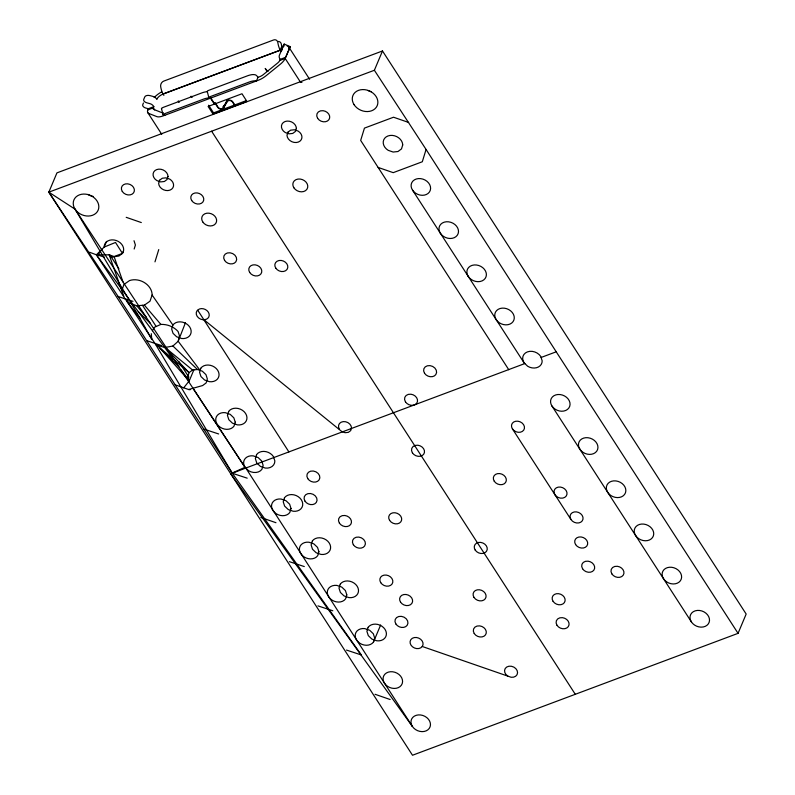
<?xml version="1.0" encoding="UTF-8"?>
<svg xmlns="http://www.w3.org/2000/svg" width="795" height="795" viewBox="0 0 795 795"><rect width="100%" height="100%" fill="white"/><g stroke="black" fill="none" stroke-linecap="round" stroke-linejoin="round"><path stroke-width="1.19" d="M154.975 261.863L158.761 249.56M172.893 325.056L171.67 329.041L173.052 333.353L176.689 336.812L181.588 338.511A10.027 8.049 22.8 0 0 189.786 327.083A10.027 8.049 22.8 0 0 172.893 325.056L152.123 295.044A15.602 12.581 23.4 0 0 129.535 280.565L123.921 284.491L121.794 290.662L124.676 298.741L132.994 301.345M382.494 50.969L56.942 172.873L48.833 192.171L412.506 755.25L738.058 633.347L746.167 614.048L382.494 50.969L374.375 70.268L426.08 149.46L422.304 161.763L393.217 172.654L378.112 167.417M373.471 642.052L374.693 638.057L373.312 633.754L369.675 630.296L364.776 628.597A10.027 8.049 22.8 0 0 356.577 640.025A10.027 8.049 22.8 0 0 373.471 642.052L380.626 625.019M134.166 249.014L135.398 245.019L134.007 240.716M152.123 295.044L149.997 301.206L144.382 305.141L136.78 305.777L129.217 302.945L125.371 298.92L155.492 344.265L156.824 345.318L165.092 347.495L172.912 346.014L178.189 341.264L185.444 322.78M284.183 44.063L279.602 54.776A5.595 4.492 22.8 0 0 280.188 59.367L279.691 60.529A5.486 2.117 -32.9 0 1 277.723 62.944L263.344 74.581A5.486 2.117 -32.9 0 1 259.736 76.678L257.978 77.334L256.447 80.951L255.225 80.822A4.392 0.875 -14.6 0 0 249.401 81.955L210.953 96.354A4.392 0.875 -14.6 0 0 208.856 97.656L210.864 98.023L258.216 80.295A12.064 4.661 -32.9 0 0 266.156 75.684L280.267 64.266A12.064 4.661 -32.9 0 0 285.186 58.472L290.225 46.676L284.183 44.063L282.642 47.531A5.595 4.492 22.8 0 0 282.235 49.807M290.225 46.676L285.673 57.31L280.188 59.367M143.458 102.972L142.782 104.582A4.392 2.574 10.5 0 0 145.992 108.11L148.357 108.726L153.842 106.669A5.595 4.492 22.8 0 0 149.42 103.519L146.966 102.863A4.392 2.574 10.5 0 1 143.756 99.335L144.77 96.93A4.392 2.574 10.5 0 1 150.007 95.629L152.471 96.284A5.595 4.492 22.8 0 1 156.893 99.435A5.575 2.156 -32.9 0 1 162.985 94.108L280.168 50.224A5.575 2.156 -32.9 0 1 282.016 49.777M214.342 104.115L214.849 102.913L217.641 107.246A3.508 2.822 22.8 0 0 220.762 109.064A3.508 2.822 22.8 0 0 223.683 107.762L227.231 101.641A3.071 2.465 22.8 0 1 229.785 100.508A3.071 2.465 22.8 0 1 232.518 102.098L234.436 105.069L233.929 106.282L213.05 114.092L208.111 106.451L214.342 104.115L210.496 98.163L163.134 115.901A12.064 4.661 -32.9 0 1 156.834 116.617L148.844 113.476A12.064 4.661 -32.9 0 1 147.86 109.889L148.357 108.726M153.842 106.669L153.356 107.832A5.486 2.117 -32.9 0 0 153.654 109.402L161.792 112.612A5.486 2.117 -32.9 0 0 163.253 112.671M106.55 241.392L104.165 247.066L96.404 254.797L89.557 252.254M123.384 296.118L96.404 254.797L109.183 254.837L110.972 257.222L118.942 256.01L122.45 253.396L123.404 251.131M210.864 98.023L214.7 103.976L215.207 102.774L218.009 107.106A3.071 2.465 22.8 0 0 220.742 108.696A3.071 2.465 22.8 0 0 223.296 107.563L227.658 100.249M213.05 114.092L213.557 112.89L234.436 105.069M223.296 107.563L226.674 101.064M223.683 107.762L224.697 105.347A3.508 2.822 22.8 0 1 222.978 106.57M227.519 99.832L226.843 101.442A3.508 2.822 22.8 0 1 229.755 100.14A3.508 2.822 22.8 0 1 232.875 101.969L234.803 104.94L234.296 106.142L246.927 101.412L241.988 93.76L214.7 103.976M227.231 101.641L227.907 100.031M278.091 41.479A4.392 3.528 -63.9 0 1 281.36 44.331L281.688 46.607L280.168 50.224L162.935 94.019M175.208 384.859L183.705 387.811L189.23 380.924L194 369.566M374.375 70.268L48.833 192.171L75.048 209.165L101.651 249.57L98.083 255.125L104.443 257.143M157.519 345.447L189.23 380.924L187.839 376.621L189.061 372.626L173.27 359.241L152.451 330.73L154.558 327.212L160.878 324.41C167.367 324.161 173.737 326.666 178.07 331.475L179.461 335.778L178.189 341.264L200.111 370.42M197.717 310.209L197.031 310.746A6.688 5.376 22.8 0 0 202.834 319.729L206.074 319.381A6.688 5.376 22.8 0 0 208.31 312.107A6.688 5.376 22.8 0 0 199.376 309.007L197.717 310.209L288.893 451.908L524.839 363.553M183.705 387.811L188.604 389.51L202.616 385.555L206.124 382.952L207.346 378.957L205.965 374.654L202.327 371.185L197.428 369.496L192.579 370.023L189.061 372.626L168.6 351.201L101.651 249.57M48.833 192.171L118.107 296.455L232.309 473.264L245.804 468.046L412.357 726.392A10.027 8.049 22.8 0 1 420.555 714.963A10.027 8.049 22.8 0 1 429.25 728.419A10.027 8.049 22.8 0 1 412.357 726.392L230.669 473.711L245.009 467.291A10.027 8.049 22.8 0 1 253.217 455.863L258.117 457.552L261.744 461.021L263.135 465.323L261.903 469.318A10.027 8.049 22.8 0 1 248.636 470.749L245.009 467.291L168.6 351.201M147.86 109.889L153.356 107.832L154.687 109.889M279.691 60.529L285.186 58.472L300.679 82.461M234.803 104.94L246.281 100.637M121.794 290.662L109.183 254.837L114.082 256.537L122.45 253.396A10.027 8.049 22.8 0 0 116.289 240.527A10.027 8.049 22.8 0 0 104.165 247.066L115.504 242.455L122.45 253.396M245.804 468.046L288.893 451.908M541.087 357.472L556.222 351.807L738.058 633.347M206.998 91.713L206.253 91.783A4.392 0.875 -14.6 0 0 202 92.856L163.551 107.255A4.392 0.875 -14.6 0 0 161.614 108.756M210.496 98.163L207.883 98.023A4.392 0.875 -14.6 0 0 203.629 99.097L165.171 113.496A4.392 0.875 -14.6 0 0 163.681 115.106L164.903 115.235M188.604 389.51L190.094 389.759M332.837 610.779L317.95 605.879M161.544 345.557L146.658 340.658M304.296 566.567L289.4 561.677M218.645 433.961L203.758 429.062M155.492 344.265L232.309 473.264L247.195 478.163M346.501 650.081L361.387 654.981L232.309 473.264M408.64 122.46L393.535 117.223L364.448 128.114L360.672 140.417L508.78 369.735M126.206 217.323L141.311 222.56M275.964 522.703L260.849 517.475M422.264 646.484A6.688 5.376 22.8 0 0 416.461 637.501A6.688 5.376 22.8 0 0 410.985 645.133A6.688 5.376 22.8 0 0 422.264 646.484L511.155 677.27A6.688 5.376 22.8 0 0 517.138 670.582A6.688 5.376 22.8 0 0 506.783 666.995A6.688 5.376 22.8 0 0 507.886 676.138M375.051 694.283L390.156 699.52M118.107 296.455L124.676 298.741M203.749 319.59L341.83 431.566L345.1 432.699L348.349 432.351L350.684 430.612L351.509 427.949A6.688 5.376 22.8 0 0 343.202 421.618A6.688 5.376 22.8 0 0 339.415 429.26M192.579 370.023L165.092 347.495M173.27 359.241L159.696 347.693L178.905 366.892M524.054 362.798L527.681 366.266A10.027 8.049 22.8 0 0 542.17 360.841L540.789 356.528A10.027 8.049 22.8 0 0 527.403 351.897A10.027 8.049 22.8 0 0 524.054 362.798L412.486 190.065A10.027 8.049 22.8 0 1 420.694 178.636A10.027 8.049 22.8 0 1 429.38 192.092A10.027 8.049 22.8 0 1 412.486 190.065M172.912 346.014L197.428 369.496M96.404 254.797L138.32 311.71L150.325 323.317M144.382 305.141L160.878 324.41M191.963 97.397L191.058 96.205L191.694 97.189M179.143 102.197L178.239 101.005L178.875 101.989M136.78 305.777L146.29 317.304M257.978 77.334A6.37 2.892 69.5 0 0 254.877 74.72L253.595 74.581A4.392 0.875 -14.6 0 0 247.772 75.714L209.323 90.113A4.392 0.875 -14.6 0 0 207.237 91.415L207.366 91.584M126.783 301.295L139.91 318.01L151.756 339.455L151.298 333.701M138.32 311.71L152.451 330.73M181.161 369.943L189.23 380.924M192.986 388.278L245.009 467.291M551.939 405.987A10.027 8.049 22.8 0 0 568.842 408.014A10.027 8.049 22.8 0 0 560.147 394.559A10.027 8.049 22.8 0 0 551.939 405.987L691.392 621.899A10.027 8.049 22.8 0 0 708.295 623.926A10.027 8.049 22.8 0 0 699.6 610.471A10.027 8.049 22.8 0 0 691.392 621.899M288.843 47.114L309.623 79.291M512.397 428.833A6.688 5.376 22.8 0 0 523.676 430.184A6.688 5.376 22.8 0 0 517.873 421.201A6.688 5.376 22.8 0 0 512.397 428.833L570.969 519.523A6.688 5.376 22.8 0 0 582.248 520.874A6.688 5.376 22.8 0 0 576.445 511.891A6.688 5.376 22.8 0 0 570.969 519.523M267.12 71.381L265.212 68.44L266.116 69.632A6.579 2.991 69.5 0 0 268.283 71.053M208.618 105.238L213.557 112.89M211.609 131.215L575.282 694.293M147.82 112.701L161.753 134.285M110.147 255.245L118.902 268.799M142.474 305.3L155.949 326.159M178.845 361.606L188.942 377.247M426.08 149.46L556.222 351.807M139.91 318.01L75.048 209.165A13.167 10.574 22.8 0 1 85.82 194.159A13.167 10.574 22.8 0 1 97.229 211.828A13.167 10.574 22.8 0 1 75.048 209.165M114.082 256.537L123.016 281.986M207.237 91.415L208.856 97.656M161.464 108.557L163.084 114.798M93.263 196.474A13.167 10.574 22.8 0 1 87.927 194.417M371.195 91.733A13.167 10.574 22.8 0 1 367.936 90.471M289.072 47.72A13.217 5.108 -32.9 0 1 288.714 50.075M281.688 46.607A13.217 5.108 -32.9 0 1 284.193 45.981M287.164 45.991A13.217 5.108 -32.9 0 1 288.446 46.627M154.17 97.546A13.217 5.108 -32.9 0 1 161.693 91.852M163.889 95.301A6.579 2.991 69.5 0 1 162.985 94.108A13.008 5.903 69.5 0 1 160.66 86.486A4.392 3.528 -63.9 0 1 163.74 81.11L273.599 39.969A4.392 3.528 -63.9 0 1 277.843 42.602A13.008 5.903 69.5 0 0 280.168 50.224A6.579 2.991 69.5 0 0 281.072 51.417M224.309 105.149A3.071 2.465 22.8 0 1 223.693 105.815M301.126 82.223A6.579 2.991 69.5 0 1 301.961 82.292M402.717 144.919L401.495 148.913L397.977 151.517L393.128 152.044L388.228 150.344A10.027 8.049 22.8 0 1 387.94 135.975A10.027 8.049 22.8 0 1 402.717 144.919M159.586 180.227L158.652 183.287A7.682 6.161 22.8 0 0 169.961 190.134A7.682 6.161 22.8 0 0 169.752 179.133L165.996 177.832L162.279 178.239L159.586 180.227M168.013 176.44L167.069 179.501L164.386 181.498L160.669 181.906L156.913 180.604A7.682 6.161 22.8 0 1 156.695 169.593A7.682 6.161 22.8 0 1 168.013 176.44M200.787 368.234L199.555 372.229L200.946 376.532L204.573 380L209.473 381.699A10.027 8.049 22.8 0 0 217.681 370.271A10.027 8.049 22.8 0 0 200.787 368.234M287.939 132.169L286.995 135.23A7.682 6.161 22.8 0 0 298.314 142.076A7.682 6.161 22.8 0 0 298.095 131.066L294.349 129.774L290.632 130.171L287.939 132.169M296.366 128.383L295.422 131.443L292.739 133.441L289.012 133.838L285.266 132.536A7.682 6.161 22.8 0 1 285.047 121.536A7.682 6.161 22.8 0 1 296.366 128.383M228.672 411.422L227.45 415.407L228.841 419.72L232.468 423.178L237.367 424.878A10.027 8.049 22.8 0 0 245.576 413.45A10.027 8.049 22.8 0 0 228.672 411.422M235.24 422.145L234.018 426.13A10.027 8.049 22.8 0 1 217.114 424.103A10.027 8.049 22.8 0 1 225.323 412.675L230.222 414.374L233.849 417.842L235.24 422.145M256.566 454.601L255.344 458.596L256.725 462.899L260.353 466.367L265.262 468.066A10.027 8.049 22.8 0 0 274.851 460.941L273.46 456.638A10.027 8.049 22.8 0 0 256.566 454.601M284.461 497.789L283.229 501.784L284.62 506.087L288.247 509.545L293.146 511.245A10.027 8.049 22.8 0 0 301.355 499.817A10.027 8.049 22.8 0 0 284.461 497.789M291.02 508.512L289.797 512.497A10.027 8.049 22.8 0 1 272.904 510.469A10.027 8.049 22.8 0 1 281.102 499.041L286.001 500.741L289.638 504.209L291.02 508.512M312.346 540.968L311.123 544.963L312.505 549.266L316.142 552.734L321.041 554.433A10.027 8.049 22.8 0 0 329.239 543.005A10.027 8.049 22.8 0 0 312.346 540.968M318.914 551.69L317.692 555.685A10.027 8.049 22.8 0 1 300.788 553.658A10.027 8.049 22.8 0 1 308.997 542.23L313.896 543.919L317.523 547.387L318.914 551.69M340.24 584.156L339.008 588.151L340.399 592.454L344.026 595.912L348.925 597.611A10.027 8.049 22.8 0 0 357.134 586.183A10.027 8.049 22.8 0 0 340.24 584.156M346.809 594.879L345.577 598.864A10.027 8.049 22.8 0 1 328.683 596.836A10.027 8.049 22.8 0 1 336.891 585.408L341.79 587.107L345.418 590.576L346.809 594.879M368.125 627.334L366.902 631.329L368.294 635.632L371.921 639.101L376.82 640.8A10.027 8.049 22.8 0 0 385.028 629.372A10.027 8.049 22.8 0 0 368.125 627.334M354.083 104.682A13.167 10.574 22.8 0 0 376.274 107.345A13.167 10.574 22.8 0 0 364.855 89.676A13.167 10.574 22.8 0 0 354.083 104.682M202.755 221.934A7.682 6.161 22.8 0 0 215.703 223.494A7.682 6.161 22.8 0 0 209.045 213.189A7.682 6.161 22.8 0 0 202.755 221.934M293.902 187.809A7.682 6.161 22.8 0 0 306.85 189.359A7.682 6.161 22.8 0 0 300.192 179.054A7.682 6.161 22.8 0 0 293.902 187.809M339.385 523.11A6.688 5.376 22.8 0 0 350.665 524.471A6.688 5.376 22.8 0 0 344.861 515.488A6.688 5.376 22.8 0 0 339.385 523.11M554.94 494.699A6.688 5.376 22.8 0 0 566.219 496.05A6.688 5.376 22.8 0 0 560.415 487.067A6.688 5.376 22.8 0 0 554.94 494.699M405.45 401.843A6.688 5.376 22.8 0 0 416.729 403.204A6.688 5.376 22.8 0 0 410.926 394.221A6.688 5.376 22.8 0 0 405.45 401.843M275.746 268.084A6.688 5.376 22.8 0 0 287.015 269.435A6.688 5.376 22.8 0 0 281.221 260.452A6.688 5.376 22.8 0 0 275.746 268.084M249.7 272.476A6.688 5.376 22.8 0 0 260.979 273.828A6.688 5.376 22.8 0 0 255.175 264.844A6.688 5.376 22.8 0 0 249.7 272.476M395.87 623.976A6.688 5.376 22.8 0 0 407.149 625.327A6.688 5.376 22.8 0 0 401.346 616.354A6.688 5.376 22.8 0 0 395.87 623.976M380.765 582.705A6.688 5.376 22.8 0 0 392.034 584.057A6.688 5.376 22.8 0 0 386.241 575.073A6.688 5.376 22.8 0 0 380.765 582.705M400.531 602.113A6.688 5.376 22.8 0 0 411.81 603.465A6.688 5.376 22.8 0 0 406.007 594.481A6.688 5.376 22.8 0 0 400.531 602.113M304.982 501.138A6.688 5.376 22.8 0 0 316.261 502.49A6.688 5.376 22.8 0 0 310.457 493.516A6.688 5.376 22.8 0 0 304.982 501.138M494.252 481.214A6.688 5.376 22.8 0 0 505.531 482.565A6.688 5.376 22.8 0 0 499.727 473.582A6.688 5.376 22.8 0 0 494.252 481.214M389.61 520.397A6.688 5.376 22.8 0 0 400.889 521.749A6.688 5.376 22.8 0 0 395.085 512.765A6.688 5.376 22.8 0 0 389.61 520.397M412.416 452.862A6.688 5.376 22.8 0 0 423.695 454.223A6.688 5.376 22.8 0 0 417.892 445.24A6.688 5.376 22.8 0 0 412.416 452.862M122.301 191.476A6.688 5.376 22.8 0 0 133.58 192.827A6.688 5.376 22.8 0 0 127.776 183.844A6.688 5.376 22.8 0 0 122.301 191.476M317.632 118.326A6.688 5.376 22.8 0 0 328.911 119.687A6.688 5.376 22.8 0 0 323.108 110.704A6.688 5.376 22.8 0 0 317.632 118.326M191.704 200.559A6.688 5.376 22.8 0 0 202.973 201.91A6.688 5.376 22.8 0 0 197.18 192.927A6.688 5.376 22.8 0 0 191.704 200.559M611.882 573.91A6.688 5.376 22.8 0 0 623.161 575.272A6.688 5.376 22.8 0 0 617.357 566.288A6.688 5.376 22.8 0 0 611.882 573.91M582.586 568.793A6.688 5.376 22.8 0 0 593.865 570.154A6.688 5.376 22.8 0 0 588.062 561.171A6.688 5.376 22.8 0 0 582.586 568.793M307.774 478.64A6.688 5.376 22.8 0 0 319.053 479.991A6.688 5.376 22.8 0 0 313.25 471.018A6.688 5.376 22.8 0 0 307.774 478.64M575.62 544.595A6.688 5.376 22.8 0 0 586.889 545.946A6.688 5.376 22.8 0 0 581.095 536.963A6.688 5.376 22.8 0 0 575.62 544.595M556.997 625.287A6.688 5.376 22.8 0 0 568.276 626.649A6.688 5.376 22.8 0 0 562.472 617.665A6.688 5.376 22.8 0 0 556.997 625.287M353.338 544.704A6.688 5.376 22.8 0 0 364.607 546.056A6.688 5.376 22.8 0 0 358.813 537.082A6.688 5.376 22.8 0 0 353.338 544.704M553.062 601.308A6.688 5.376 22.8 0 0 564.331 602.66A6.688 5.376 22.8 0 0 558.537 593.676A6.688 5.376 22.8 0 0 553.062 601.308M224.588 260.422A6.688 5.376 22.8 0 0 235.867 261.774A6.688 5.376 22.8 0 0 230.063 252.8A6.688 5.376 22.8 0 0 224.588 260.422M384.462 683.203A10.027 8.049 22.8 0 0 401.356 685.23A10.027 8.049 22.8 0 0 392.67 671.775A10.027 8.049 22.8 0 0 384.462 683.203M663.507 578.72A10.027 8.049 22.8 0 0 680.401 580.747A10.027 8.049 22.8 0 0 671.705 567.292A10.027 8.049 22.8 0 0 663.507 578.72M635.612 535.532A10.027 8.049 22.8 0 0 652.506 537.559A10.027 8.049 22.8 0 0 643.821 524.104A10.027 8.049 22.8 0 0 635.612 535.532M607.718 492.353A10.027 8.049 22.8 0 0 624.622 494.381A10.027 8.049 22.8 0 0 615.926 480.925A10.027 8.049 22.8 0 0 607.718 492.353M579.833 449.165A10.027 8.049 22.8 0 0 596.727 451.192A10.027 8.049 22.8 0 0 588.032 437.737A10.027 8.049 22.8 0 0 579.833 449.165M496.159 319.62A10.027 8.049 22.8 0 0 513.053 321.647A10.027 8.049 22.8 0 0 504.368 308.182A10.027 8.049 22.8 0 0 496.159 319.62M468.265 276.431A10.027 8.049 22.8 0 0 485.169 278.459A10.027 8.049 22.8 0 0 476.473 265.003A10.027 8.049 22.8 0 0 468.265 276.431M440.38 233.253A10.027 8.049 22.8 0 0 457.274 235.28A10.027 8.049 22.8 0 0 448.579 221.815A10.027 8.049 22.8 0 0 440.38 233.253M474.217 633.506A6.688 5.376 22.8 0 0 485.497 634.867A6.688 5.376 22.8 0 0 479.693 625.884A6.688 5.376 22.8 0 0 474.217 633.506M424.52 373.253A6.688 5.376 22.8 0 0 435.799 374.604A6.688 5.376 22.8 0 0 430.006 365.63A6.688 5.376 22.8 0 0 424.52 373.253M475.172 550.031A6.688 5.376 22.8 0 0 486.451 551.382A6.688 5.376 22.8 0 0 480.647 542.399A6.688 5.376 22.8 0 0 475.172 550.031M473.999 597.403A6.688 5.376 22.8 0 0 485.278 598.754A6.688 5.376 22.8 0 0 479.474 589.771A6.688 5.376 22.8 0 0 473.999 597.403"/></g></svg>
